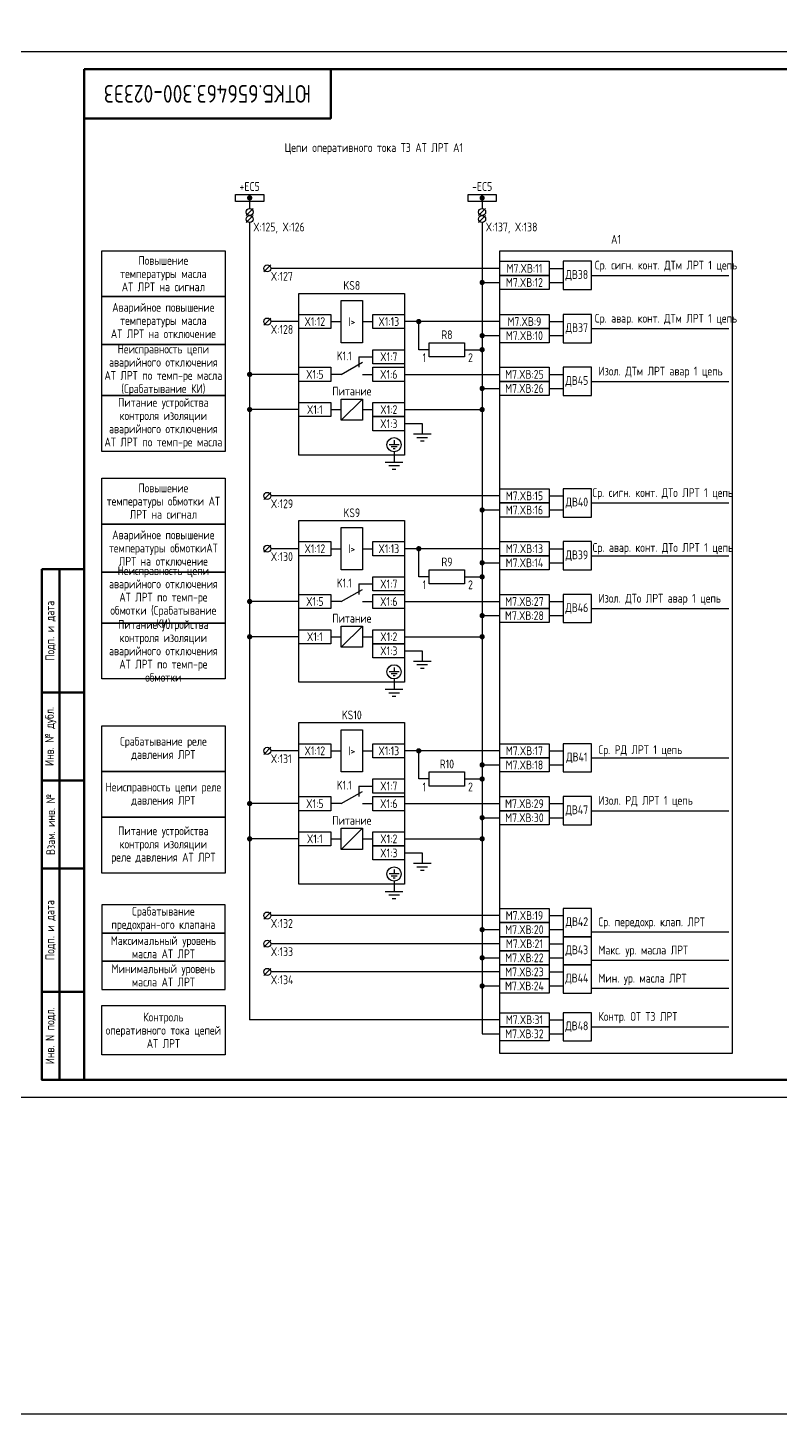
# Model space of a CAD drawing. Header units: millimetres. Extents: x -1117 to 6417, y -90 to 586.
# Drawn here: x 1684 to 1897.6, y -90 to 303.8 of the extents above; entities that cross this region are included whole.
import ezdxf

# ---------------------------------------------------------------- set-up
doc = ezdxf.new("R2010")
doc.units = ezdxf.units.MM
doc.styles.add('Gost_type_A', font='GOST_A.TTF')

# ---------------------------------------------------------------- blocks, each defined once
blk = doc.blocks.new('Штамп угловой верхний')
at = {"lineweight": 50}
blk.add_lwpolyline([(0, 0), (70, 0), (70, -14), (0, -14)], close=True, dxfattribs=at)
blk = doc.blocks.new('Формат_А3')
blk.add_lwpolyline([(-420, 297), (0, 297), (0, 0), (-420, 0)], close=True)
at = {"lineweight": 50}
blk.add_lwpolyline([(-400, 292), (-5, 292), (-5, 5), (-400, 5)], close=True, dxfattribs=at)
blk = doc.blocks.new('Штамп левый нижний')
at = {"lineweight": 50}
for points in [[(-12, 145), (-7, 145), (-7, 110), (-12, 110)], [(-7, 145), (0, 145), (0, 110), (-7, 110)], [(-12, 110), (-7, 110), (-7, 85), (-12, 85)], [(-7, 110), (0, 110), (0, 85), (-7, 85)], [(-12, 85), (-7, 85), (-7, 60), (-12, 60)], [(-7, 85), (0, 85), (0, 60), (-7, 60)], [(-12, 60), (-7, 60), (-7, 25), (-12, 25)], [(-7, 60), (0, 60), (0, 25), (-7, 25)], [(-12, 25), (-7, 25), (-7, 0), (-12, 0)], [(-7, 25), (0, 25), (0, 0), (-7, 0)]]:
    blk.add_lwpolyline(points, close=True, dxfattribs=at)
at = {"char_height": 2.5, "attachment_point": 5, "rotation": 90, "style": 'Gost_type_A'}
for s, insert, width in [('Подп. и дата', (-9.5, 127.5), 35), ('Инв. № дубл.', (-9.5, 97.5), 25), ('Взам. инв. №', (-9.5, 72.5), 25), ('Подп. и дата', (-9.5, 42.5), 35), ('Инв. N подл.', (-9.5, 12.5), 25)]:
    blk.add_mtext(s, dxfattribs=dict(at, insert=insert, width=width))
blk = doc.blocks.new('POINT')
at = {"const_width": 0.75}
blk.add_lwpolyline([(-0.375, 0, 1), (0.375, 0, 1)], format="xyb", close=True, dxfattribs=at)
blk = doc.blocks.new('Шинка')
blk.add_lwpolyline([(-4, 1), (4, 1), (4, -1), (-4, -1)], close=True)
blk.add_blockref('POINT', (0, 0))

msp = doc.modelspace()

# ---------------------------------------------------------------- linework, layer by layer
for p, q in [((1748, 252.42), (1746, 250.42)), ((1747, 255.42), (1747, 252.42)), ((1747, 255.42), (1747, 252.42)), ((1814, 252.42), (1812, 250.42)), ((1813, 255.42), (1813, 252.42)), ((1813, 255.42), (1813, 252.42)), ((1748.01, 250.42), (1746.01, 248.42)), ((1747, 248.42), (1747, 22.05)), ((1814, 250.42), (1812, 248.42)), ((1813, 248.42), (1813, 18.05)), ((1753, 236.42), (1751, 234.42)), ((1818, 235.42), (1753, 235.42)), ((1832, 235.42), (1836, 235.42)), ((1844, 233.42), (1883, 233.42)), ((1813, 231.42), (1818, 231.42)), ((1832, 231.42), (1836, 231.42)), ((1753, 221.32), (1751, 219.32)), ((1761, 220.32), (1753, 220.32)), ((1770, 220.32), (1773, 220.32)), ((1779, 220.32), (1782, 220.32)), ((1818, 220.32), (1791, 220.32)), ((1795, 212.32), (1795, 220.32)), ((1832, 220.32), (1836, 220.32)), ((1844, 218.32), (1883, 218.32)), ((1813, 216.32), (1818, 216.32)), ((1832, 216.32), (1836, 216.32)), ((1773, 205.32), (1779, 208.78)), ((1778, 210.32), (1782, 210.32)), ((1778, 210.32), (1778, 207.32)), ((1798, 212.32), (1795, 212.32)), ((1808, 212.32), (1813, 212.32)), ((1761, 205.32), (1747, 205.32)), ((1773, 205.32), (1770, 205.32)), ((1779, 205.32), (1782, 205.32)), ((1791, 205.32), (1818, 205.32)), ((1832, 205.32), (1836, 205.32)), ((1813, 201.32), (1818, 201.32)), ((1832, 201.32), (1836, 201.32)), ((1844, 203.32), (1883, 203.32)), ((1773, 192.32), (1779, 198.32)), ((1761, 195.32), (1747, 195.32)), ((1770, 195.32), (1773, 195.32)), ((1779, 195.32), (1782, 195.32)), ((1791, 195.32), (1813, 195.32)), ((1791, 191.32), (1796, 191.32)), ((1753, 171.81), (1751, 169.81)), ((1818, 170.81), (1753, 170.81)), ((1832, 170.81), (1836, 170.81)), ((1813, 166.81), (1818, 166.81)), ((1832, 166.81), (1836, 166.81)), ((1844, 168.81), (1883, 168.81)), ((1753, 156.81), (1751, 154.81)), ((1761, 155.81), (1753, 155.81)), ((1770, 155.81), (1773, 155.81)), ((1779, 155.81), (1782, 155.81)), ((1818, 155.81), (1791, 155.81)), ((1795, 147.81), (1795, 155.81)), ((1832, 155.81), (1836, 155.81)), ((1844, 153.81), (1883, 153.81)), ((1813, 151.81), (1818, 151.81)), ((1832, 151.81), (1836, 151.81)), ((1778, 145.81), (1782, 145.81)), ((1778, 145.81), (1778, 142.81)), ((1798, 147.81), (1795, 147.81)), ((1808, 147.81), (1813, 147.81)), ((1773, 140.81), (1779, 144.27)), ((1761, 140.81), (1747, 140.81)), ((1773, 140.81), (1770, 140.81)), ((1779, 140.81), (1782, 140.81)), ((1791, 140.81), (1818, 140.81)), ((1832, 140.81), (1836, 140.81)), ((1844, 138.81), (1883, 138.81)), ((1813, 136.81), (1818, 136.81)), ((1832, 136.81), (1836, 136.81)), ((1761, 130.81), (1747, 130.81)), ((1770, 130.81), (1773, 130.81)), ((1773, 127.81), (1779, 133.81)), ((1779, 130.81), (1782, 130.81)), ((1791, 130.81), (1813, 130.81)), ((1791, 126.81), (1796, 126.81)), ((1753, 99.41), (1751, 97.41)), ((1761, 98.41), (1753, 98.41)), ((1770, 98.41), (1773, 98.41)), ((1779, 98.41), (1782, 98.41)), ((1818, 98.41), (1791, 98.41)), ((1795, 90.41), (1795, 98.41)), ((1832, 98.41), (1836, 98.41)), ((1844, 96.41), (1883, 96.41)), ((1813, 94.41), (1818, 94.41)), ((1832, 94.41), (1836, 94.41)), ((1773, 83.41), (1779, 86.87)), ((1778, 88.41), (1782, 88.41)), ((1778, 88.41), (1778, 85.41)), ((1798, 90.41), (1795, 90.41)), ((1808, 90.41), (1813, 90.41)), ((1761, 83.41), (1747, 83.41)), ((1773, 83.41), (1770, 83.41)), ((1779, 83.41), (1782, 83.41)), ((1791, 83.41), (1818, 83.41)), ((1832, 83.41), (1836, 83.41)), ((1813, 79.41), (1818, 79.41)), ((1832, 79.41), (1836, 79.41)), ((1844, 81.41), (1883, 81.41)), ((1773, 70.41), (1779, 76.41)), ((1761, 73.41), (1747, 73.41)), ((1770, 73.41), (1773, 73.41)), ((1779, 73.41), (1782, 73.41)), ((1791, 73.41), (1813, 73.41)), ((1791, 69.41), (1796, 69.41)), ((1753, 52.63), (1751, 50.63)), ((1818, 51.63), (1753, 51.63)), ((1832, 51.63), (1836, 51.63)), ((1813, 47.63), (1818, 47.63)), ((1832, 47.63), (1836, 47.63)), ((1753, 44.63), (1751, 42.63)), ((1818, 43.63), (1753, 43.63)), ((1832, 43.63), (1836, 43.63)), ((1844, 47), (1883, 47)), ((1813, 39.63), (1818, 39.63)), ((1832, 39.63), (1836, 39.63)), ((1753, 36.63), (1751, 34.63)), ((1818, 35.63), (1753, 35.63)), ((1832, 35.63), (1836, 35.63)), ((1844, 39), (1883, 39)), ((1813, 31.63), (1818, 31.63)), ((1832, 31.63), (1836, 31.63)), ((1844, 31), (1883, 31)), ((1818, 22.05), (1747, 22.05)), ((1832, 22.05), (1836, 22.05)), ((1844, 20.05), (1883, 20.05)), ((1813, 18.05), (1818, 18.05)), ((1832, 18.05), (1836, 18.05))]:
    msp.add_line(p, q)
at = {"ltscale": 4.32}
for p, q in [((1796, 191.32), (1796, 188.32)), ((1789.42, 185.34), (1786.58, 185.34)), ((1788, 186.62), (1788, 185.34)), ((1798.5, 188.32), (1793.5, 188.32)), ((1797.5, 187.32), (1794.5, 187.32)), ((1796.5, 186.32), (1795.5, 186.32)), ((1788.85, 184.77), (1787.15, 184.77)), ((1788.28, 184.2), (1787.72, 184.2)), ((1788, 183.32), (1788, 180.32)), ((1790.5, 180.32), (1785.5, 180.32)), ((1789.5, 179.32), (1786.5, 179.32)), ((1788.5, 178.32), (1787.5, 178.32)), ((1796, 126.81), (1796, 123.81)), ((1788, 122.11), (1788, 120.83)), ((1798.5, 123.81), (1793.5, 123.81)), ((1797.5, 122.81), (1794.5, 122.81)), ((1789.42, 120.83), (1786.58, 120.83)), ((1788.85, 120.26), (1787.15, 120.26)), ((1788.28, 119.69), (1787.72, 119.69)), ((1788, 118.81), (1788, 115.81)), ((1796.5, 121.81), (1795.5, 121.81)), ((1790.5, 115.81), (1785.5, 115.81)), ((1789.5, 114.81), (1786.5, 114.81)), ((1788.5, 113.81), (1787.5, 113.81)), ((1796, 69.41), (1796, 66.41)), ((1789.42, 63.43), (1786.58, 63.43)), ((1788, 64.71), (1788, 63.43)), ((1798.5, 66.41), (1793.5, 66.41)), ((1797.5, 65.41), (1794.5, 65.41)), ((1796.5, 64.41), (1795.5, 64.41)), ((1788.85, 62.86), (1787.15, 62.86)), ((1788.28, 62.29), (1787.72, 62.29)), ((1788, 61.41), (1788, 58.41)), ((1790.5, 58.41), (1785.5, 58.41)), ((1789.5, 57.41), (1786.5, 57.41)), ((1788.5, 56.41), (1787.5, 56.41))]:
    msp.add_line(p, q, dxfattribs=at)
for points in [[(-1117.42, 586), (6417.25, 586), (6417.25, -90), (-1117.42, -90)], [(1740, 227.42), (1705, 227.42), (1705, 240.42), (1740, 240.42)], [(1818, 240.42), (1884, 240.42), (1884, 12.48), (1818, 12.48)], [(1818, 237.42), (1832, 237.42), (1832, 233.42), (1818, 233.42)], [(1818, 233.42), (1832, 233.42), (1832, 229.42), (1818, 229.42)], [(1740, 213.77), (1705, 213.77), (1705, 227.42), (1740, 227.42)], [(1761, 228.32), (1791, 228.32), (1791, 182.42), (1761, 182.42)], [(1773, 226.32), (1779, 226.32), (1779, 214.32), (1773, 214.32)], [(1761, 222.32), (1770, 222.32), (1770, 218.32), (1761, 218.32)], [(1782, 222.32), (1791, 222.32), (1791, 218.32), (1782, 218.32)], [(1818, 222.32), (1832, 222.32), (1832, 218.32), (1818, 218.32)], [(1818, 218.32), (1832, 218.32), (1832, 214.32), (1818, 214.32)], [(1740, 199.32), (1705, 199.32), (1705, 213.77), (1740, 213.77)], [(1798, 214.32), (1808, 214.32), (1808, 210.32), (1798, 210.32)], [(1782, 212.32), (1791, 212.32), (1791, 208.32), (1782, 208.32)], [(1761, 207.32), (1770, 207.32), (1770, 203.32), (1761, 203.32)], [(1782, 207.32), (1791, 207.32), (1791, 203.32), (1782, 203.32)], [(1818, 207.32), (1832, 207.32), (1832, 203.32), (1818, 203.32)], [(1818, 203.32), (1832, 203.32), (1832, 199.32), (1818, 199.32)], [(1740, 183.46), (1705, 183.46), (1705, 199.32), (1740, 199.32)], [(1761, 197.32), (1770, 197.32), (1770, 193.32), (1761, 193.32)], [(1773, 198.32), (1779, 198.32), (1779, 192.32), (1773, 192.32)], [(1782, 197.32), (1791, 197.32), (1791, 193.32), (1782, 193.32)], [(1782, 193.32), (1791, 193.32), (1791, 189.32), (1782, 189.32)], [(1740, 162.81), (1705, 162.81), (1705, 175.81), (1740, 175.81)], [(1818, 172.81), (1832, 172.81), (1832, 168.81), (1818, 168.81)], [(1818, 168.81), (1832, 168.81), (1832, 164.81), (1818, 164.81)], [(1740, 149.17), (1705, 149.17), (1705, 162.81), (1740, 162.81)], [(1761, 163.81), (1791, 163.81), (1791, 117.91), (1761, 117.91)], [(1773, 161.81), (1779, 161.81), (1779, 149.81), (1773, 149.81)], [(1761, 157.81), (1770, 157.81), (1770, 153.81), (1761, 153.81)], [(1782, 157.81), (1791, 157.81), (1791, 153.81), (1782, 153.81)], [(1818, 157.81), (1832, 157.81), (1832, 153.81), (1818, 153.81)], [(1818, 153.81), (1832, 153.81), (1832, 149.81), (1818, 149.81)], [(1798, 149.81), (1808, 149.81), (1808, 145.81), (1798, 145.81)], [(1740, 134.71), (1705, 134.71), (1705, 149.17), (1740, 149.17)], [(1782, 147.81), (1791, 147.81), (1791, 143.81), (1782, 143.81)], [(1761, 142.81), (1770, 142.81), (1770, 138.81), (1761, 138.81)], [(1782, 142.81), (1791, 142.81), (1791, 138.81), (1782, 138.81)], [(1818, 142.81), (1832, 142.81), (1832, 138.81), (1818, 138.81)], [(1818, 138.81), (1832, 138.81), (1832, 134.81), (1818, 134.81)], [(1740, 118.85), (1705, 118.85), (1705, 134.71), (1740, 134.71)], [(1761, 132.81), (1770, 132.81), (1770, 128.81), (1761, 128.81)], [(1773, 133.81), (1779, 133.81), (1779, 127.81), (1773, 127.81)], [(1782, 132.81), (1791, 132.81), (1791, 128.81), (1782, 128.81)], [(1782, 128.81), (1791, 128.81), (1791, 124.81), (1782, 124.81)], [(1761, 106.41), (1791, 106.41), (1791, 60.51), (1761, 60.51)], [(1740, 92.54), (1705, 92.54), (1705, 105.54), (1740, 105.54)], [(1773, 104.41), (1779, 104.41), (1779, 92.41), (1773, 92.41)], [(1761, 100.41), (1770, 100.41), (1770, 96.41), (1761, 96.41)], [(1782, 100.41), (1791, 100.41), (1791, 96.41), (1782, 96.41)], [(1818, 100.41), (1832, 100.41), (1832, 96.41), (1818, 96.41)], [(1818, 96.41), (1832, 96.41), (1832, 92.41), (1818, 92.41)], [(1740, 79.54), (1705, 79.54), (1705, 92.54), (1740, 92.54)], [(1798, 92.41), (1808, 92.41), (1808, 88.41), (1798, 88.41)], [(1782, 90.41), (1791, 90.41), (1791, 86.41), (1782, 86.41)], [(1761, 85.41), (1770, 85.41), (1770, 81.41), (1761, 81.41)], [(1782, 85.41), (1791, 85.41), (1791, 81.41), (1782, 81.41)], [(1818, 85.41), (1832, 85.41), (1832, 81.41), (1818, 81.41)], [(1740, 63.68), (1705, 63.68), (1705, 79.54), (1740, 79.54)], [(1818, 81.41), (1832, 81.41), (1832, 77.41), (1818, 77.41)], [(1761, 75.41), (1770, 75.41), (1770, 71.41), (1761, 71.41)], [(1773, 76.41), (1779, 76.41), (1779, 70.41), (1773, 70.41)], [(1782, 75.41), (1791, 75.41), (1791, 71.41), (1782, 71.41)], [(1782, 71.41), (1791, 71.41), (1791, 67.41), (1782, 67.41)], [(1818, 53.63), (1832, 53.63), (1832, 49.63), (1818, 49.63)], [(1818, 49.63), (1832, 49.63), (1832, 45.63), (1818, 45.63)], [(1818, 45.63), (1832, 45.63), (1832, 41.63), (1818, 41.63)], [(1818, 41.63), (1832, 41.63), (1832, 37.63), (1818, 37.63)], [(1818, 37.63), (1832, 37.63), (1832, 33.63), (1818, 33.63)], [(1818, 33.63), (1832, 33.63), (1832, 29.63), (1818, 29.63)], [(1740, 12.05), (1705, 12.05), (1705, 26.05), (1740, 26.05)], [(1818, 24.05), (1832, 24.05), (1832, 20.05), (1818, 20.05)], [(1818, 20.05), (1832, 20.05), (1832, 16.05), (1818, 16.05)]]:
    msp.add_lwpolyline(points, close=True)
at = {"ltscale": 4}
for points in [[(1836, 229.42), (1844, 229.42), (1844, 237.42), (1836, 237.42)], [(1836, 214.32), (1844, 214.32), (1844, 222.32), (1836, 222.32)], [(1836, 199.32), (1844, 199.32), (1844, 207.32), (1836, 207.32)], [(1836, 164.81), (1844, 164.81), (1844, 172.81), (1836, 172.81)], [(1836, 149.81), (1844, 149.81), (1844, 157.81), (1836, 157.81)], [(1836, 134.81), (1844, 134.81), (1844, 142.81), (1836, 142.81)], [(1836, 92.41), (1844, 92.41), (1844, 100.41), (1836, 100.41)], [(1836, 77.41), (1844, 77.41), (1844, 85.41), (1836, 85.41)], [(1836, 45.63), (1844, 45.63), (1844, 53.63), (1836, 53.63)], [(1836, 37.63), (1844, 37.63), (1844, 45.63), (1836, 45.63)], [(1836, 29.63), (1844, 29.63), (1844, 37.63), (1836, 37.63)], [(1836, 16.05), (1844, 16.05), (1844, 24.05), (1836, 24.05)]]:
    msp.add_lwpolyline(points, close=True, dxfattribs=at)
at = {"linetype": 'Continuous', "ltscale": 4}
for points in [[(1705, 46.63), (1740, 46.63), (1740, 54.63), (1705, 54.63)], [(1705, 38.63), (1740, 38.63), (1740, 46.63), (1705, 46.63)], [(1705, 30.63), (1740, 30.63), (1740, 38.63), (1705, 38.63)]]:
    msp.add_lwpolyline(points, close=True, dxfattribs=at)
for centre, radius in [((1747, 251.42), 1), ((1813, 251.42), 1), ((1747.01, 249.42), 1), ((1813, 249.42), 1), ((1752, 235.42), 1), ((1752, 220.32), 1), ((1788, 185.34), 2.02), ((1752, 170.81), 1), ((1752, 155.81), 1), ((1788, 120.83), 2.02), ((1752, 98.41), 1), ((1788, 63.43), 2.02), ((1752, 51.63), 1), ((1752, 43.63), 1), ((1752, 35.63), 1)]:
    msp.add_circle(centre, radius)

# ---------------------------------------------------------------- block references
at = {"color": 1}
for name, p in [('Формат_А3', (2100, 0)), ('Штамп левый нижний', (1700, 5))]:
    msp.add_blockref(name, p, dxfattribs=at)
for name, p in [('Штамп угловой верхний', (1700, 292)), ('Шинка', (1747, 255.42)), ('Шинка', (1813, 255.42)), ('POINT', (1813, 231.42)), ('POINT', (1795, 220.32)), ('POINT', (1813, 216.32)), ('POINT', (1813, 212.32)), ('POINT', (1747, 205.32)), ('POINT', (1813, 201.32)), ('POINT', (1747, 195.32)), ('POINT', (1813, 195.32)), ('POINT', (1813, 166.81)), ('POINT', (1795, 155.81)), ('POINT', (1813, 151.81)), ('POINT', (1813, 147.81)), ('POINT', (1747, 140.81)), ('POINT', (1813, 136.81)), ('POINT', (1747, 130.81)), ('POINT', (1813, 130.81)), ('POINT', (1795, 98.41)), ('POINT', (1813, 94.41)), ('POINT', (1813, 90.41)), ('POINT', (1747, 83.41)), ('POINT', (1813, 79.41)), ('POINT', (1747, 73.41)), ('POINT', (1813, 73.41)), ('POINT', (1813, 47.63)), ('POINT', (1813, 39.63)), ('POINT', (1813, 31.63))]:
    msp.add_blockref(name, p)

# ---------------------------------------------------------------- texts
at = {"insert": (1735, 285), "char_height": 5, "width": 70, "attachment_point": 5, "rotation": 180, "style": 'Gost_type_A'}
msp.add_mtext('ЮТКБ.656463.300-023Э3', dxfattribs=at)
at = {"char_height": 2.5, "line_spacing_factor": 0.9, "style": 'Gost_type_A'}
for s, insert, width, attachment_point in [('Цепи оперативного тока ТЗ АТ ЛРТ А1', (1782.25, 269.39), 197.5, 5), ('X:125, X:126', (1748.01, 248.42), 16, 1), ('X:137, X:138', (1814, 248.42), 16, 1), ('A1', (1851, 242.42), 66, 8), ('X:127', (1753, 234.42), 8, 1), ('KS8', (1776, 229.32), 30, 8), ('X:128', (1753, 219.32), 8, 1), ('R8', (1803, 215.32), 10, 8), ('Неисправность цепи аварийного отключения АТ ЛРТ по темп-ре масла (Срабатывание КИ)', (1722.5, 206.55), 35, 5), ('K1.1', (1776, 209.32), 12, 9), ('{\\T0.9;1}', (1797, 211.32), 5, 3), ('{\\T0.9;2}', (1809, 211.32), 5, 1), ('X:129', (1753, 169.81), 8, 1), ('KS9', (1776, 164.76), 30, 8), ('X:130', (1753, 154.81), 8, 1), ('Неисправность цепи аварийного отключения АТ ЛРТ по темп-ре обмотки (Срабатывание КИ)', (1722.5, 141.94), 35, 5), ('R9', (1803, 150.81), 10, 8), ('K1.1', (1776, 144.81), 12, 9), ('{\\T0.9;1}', (1797, 146.81), 5, 3), ('{\\T0.9;2}', (1809, 146.81), 5, 1), ('KS10', (1776, 107.35), 30, 8), ('X:131', (1753, 97.41), 8, 1), ('R10', (1803, 93.41), 10, 8), ('K1.1', (1776, 87.41), 12, 9), ('{\\T0.9;1}', (1797, 89.41), 5, 3), ('{\\T0.9;2}', (1809, 89.41), 5, 1), ('Срабатывание предохран-ого клапана', (1722.5, 50.63), 35, 5), ('X:132', (1753, 50.63), 8, 1), ('Максимальный уровень масла АТ ЛРТ', (1722.5, 42.63), 35, 5), ('X:133', (1753, 42.63), 8, 1), ('Минимальный уровень масла АТ ЛРТ', (1722.5, 34.63), 35, 5), ('X:134', (1753, 34.63), 8, 1), ('Контроль\\Pоперативного тока цепей АТ ЛРТ ', (1722.5, 19.05), 35, 5)]:
    msp.add_mtext(s, dxfattribs=dict(at, insert=insert, width=width, attachment_point=attachment_point))
at = {"char_height": 2.5, "style": 'Gost_type_A'}
for s, insert, width, attachment_point in [('+EC5', (1747, 257.42), 10, 8), ('-EC5', (1813, 257.42), 10, 8), ('M7.XВ:11', (1825, 235.42), 14, 5), ('Ср. сигн. конт. ДТм ЛРТ 1 цепь', (1845, 234.42), 44.8565, 7), ('M7.XВ:12', (1825, 231.42), 14, 5), ('ДВ38', (1839.88, 233.42), 7.7588, 5), ('X1:12', (1765.5, 220.32), 9.0043, 5), ('I>', (1776, 220.32), 6.0044, 5), ('X1:13', (1786.5, 220.32), 9.0043, 5), ('M7.XВ:9', (1825, 220.32), 14, 5), ('Ср. авар. конт. ДТм ЛРТ 1 цепь', (1845, 219.32), 43.1126, 7), ('M7.XВ:10', (1825, 216.32), 14, 5), ('ДВ37', (1839.88, 218.32), 7.7588, 5), ('X1:7', (1786.5, 210.32), 9.0043, 5), ('X1:5', (1765.5, 205.32), 9.0043, 5), ('X1:6', (1786.5, 205.32), 9.0043, 5), ('M7.XВ:25', (1825, 205.32), 14, 5), ('ДВ45', (1839.88, 203.32), 7.7588, 5), ('Изол. ДТм ЛРТ авар 1 цепь', (1846, 204.32), 46.0438, 7), ('Питание', (1776, 199.32), 12, 8), ('M7.XВ:26', (1825, 201.32), 14, 5), ('X1:1', (1765.5, 195.32), 9.0043, 5), ('X1:2', (1786.5, 195.32), 9.0043, 5), ('X1:3', (1786.5, 191.32), 9.0043, 5), ('M7.XВ:15', (1825, 170.81), 14, 5), ('ДВ40', (1839.88, 168.81), 7.7588, 5), ('Ср. сигн. конт. ДТо ЛРТ 1 цепь', (1844.3, 169.81), 44.8565, 7), ('M7.XВ:16', (1825, 166.81), 14, 5), ('X1:12', (1765.5, 155.81), 9.0043, 5), ('I>', (1776, 155.81), 6.0044, 5), ('X1:13', (1786.5, 155.81), 9.0043, 5), ('M7.XВ:13', (1825, 155.81), 14, 5), ('ДВ39', (1839.88, 153.81), 7.7588, 5), ('Ср. авар. конт. ДТо ЛРТ 1 цепь', (1844.36, 154.22), 46.288, 7), ('M7.XВ:14', (1825, 151.81), 14, 5), ('X1:7', (1786.5, 145.81), 9.0043, 5), ('X1:5', (1765.5, 140.81), 9.0043, 5), ('X1:6', (1786.5, 140.81), 9.0043, 5), ('M7.XВ:27', (1825, 140.81), 14, 5), ('Изол. ДТо ЛРТ авар 1 цепь', (1846, 139.81), 43.2348, 7), ('M7.XВ:28', (1825, 136.81), 14, 5), ('ДВ46', (1839.88, 138.81), 7.7588, 5), ('Питание', (1776, 134.81), 12, 8), ('X1:1', (1765.5, 130.81), 9.0043, 5), ('X1:2', (1786.5, 130.81), 9.0043, 5), ('X1:3', (1786.5, 126.81), 9.0043, 5), ('X1:12', (1765.5, 98.41), 9.0043, 5), ('I>', (1776, 98.41), 6.0044, 5), ('X1:13', (1786.5, 98.41), 9.0043, 5), ('M7.XВ:17', (1825, 98.41), 14, 5), ('Ср. РД ЛРТ 1 цепь', (1846, 96.81), 46.288, 7), ('M7.XВ:18', (1825, 94.41), 14, 5), ('ДВ41', (1839.88, 96.41), 7.7588, 5), ('X1:7', (1786.5, 88.41), 9.0043, 5), ('X1:5', (1765.5, 83.41), 9.0043, 5), ('X1:6', (1786.5, 83.41), 9.0043, 5), ('M7.XВ:29', (1825, 83.41), 14, 5), ('ДВ47', (1839.88, 81.41), 7.7588, 5), ('Изол. РД ЛРТ 1 цепь', (1846, 82.41), 43.2348, 7), ('Питание', (1776, 77.41), 12, 8), ('M7.XВ:30', (1825, 79.41), 14, 5), ('X1:1', (1765.5, 73.41), 9.0043, 5), ('X1:2', (1786.5, 73.41), 9.0043, 5), ('X1:3', (1786.5, 69.41), 9.0043, 5), ('M7.XВ:19', (1825, 51.63), 14, 5), ('M7.XВ:20', (1825, 47.63), 14, 5), ('ДВ42', (1839.88, 49.63), 7.7588, 5), ('Ср. передохр. клап. ЛРТ', (1846, 47.91), 40.0765, 7), ('M7.XВ:21', (1825, 43.63), 14, 5), ('M7.XВ:22', (1825, 39.63), 14, 5), ('ДВ43', (1839.88, 41.63), 7.7588, 5), ('Макс. ур. масла ЛРТ', (1846, 39.91), 44.7686, 7), ('M7.XВ:23', (1825, 35.63), 14, 5), ('M7.XВ:24', (1825, 31.63), 14, 5), ('ДВ44', (1839.88, 33.63), 7.7588, 5), ('Мин. ур. масла ЛРТ', (1846, 31.91), 44.7686, 7), ('Контр. ОТ ТЗ ЛРТ', (1846, 21.05), 37.4344, 7), ('M7.XВ:31', (1825, 22.05), 14, 5), ('ДВ48', (1839.88, 20.05), 7.7588, 5), ('M7.XВ:32', (1825, 18.05), 14, 5)]:
    msp.add_mtext(s, dxfattribs=dict(at, insert=insert, width=width, attachment_point=attachment_point))
at = {"color": 1, "char_height": 2.5, "width": 35, "attachment_point": 5, "line_spacing_factor": 0.9, "style": 'Gost_type_A'}
for s, insert in [('{\\C256;Повышение\\Pтемпературы масла\\PАТ ЛРТ на сигнал}', (1722.5, 233.92)), ('{\\C256;Аварийное повышение\\Pтемпературы масла\\PАТ ЛРТ на отключение}', (1722.5, 220.6)), ('{\\C256;Питание устройства контроля изоляции\\Pаварийного отключения АТ ЛРТ по темп-ре масла}', (1722.5, 191.39)), ('{\\C256;Повышение\\Pтемпературы обмотки АТ ЛРТ на сигнал}', (1722.5, 169.31)), ('{\\C256;Аварийное повышение\\Pтемпературы обмоткиАТ ЛРТ на отключение}', (1722.5, 155.99)), ('{\\C256;Питание устройства контроля изоляции\\Pаварийного отключения АТ ЛРТ по темп-ре обмотки}', (1722.5, 126.78)), ('{\\C256;Срабатывание реле давления ЛРТ}', (1722.5, 99.04)), ('{\\C256;Неисправность цепи реле давления ЛРТ}', (1722.5, 86.04)), ('{\\C256;Питание устройства контроля изоляции\\Pреле давления АТ ЛРТ }', (1722.5, 71.61))]:
    msp.add_mtext(s, dxfattribs=dict(at, insert=insert))

doc.saveas('drawing.dxf')
